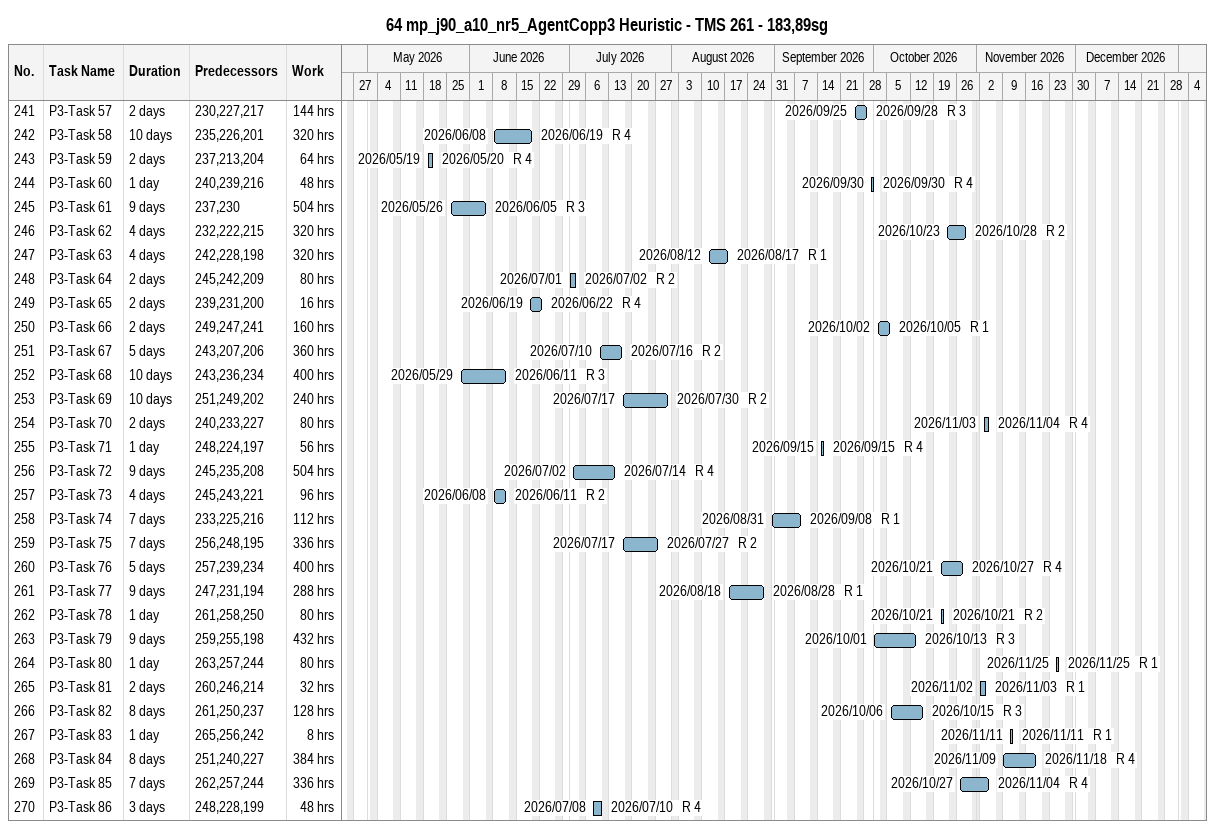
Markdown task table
64 mp_j90_a10_nr5_AgentCopp3 Heuristic - TMS 261 - 183,89sg

| ID | Task | Duration | Start | Finish | Predecessors | Resources | Work (h) |
|---|---|---|---|---|---|---|---|
| 241 | P3-Task 57 | 2d | 2026-09-25 | 2026-09-28 | 230, 227, 217 | R 3 | 144 |
| 242 | P3-Task 58 | 10d | 2026-06-08 | 2026-06-19 | 235, 226, 201 | R 4 | 320 |
| 243 | P3-Task 59 | 2d | 2026-05-19 | 2026-05-20 | 237, 213, 204 | R 4 | 64 |
| 244 | P3-Task 60 | 1d | 2026-09-30 | 2026-09-30 | 240, 239, 216 | R 4 | 48 |
| 245 | P3-Task 61 | 9d | 2026-05-26 | 2026-06-05 | 237, 230 | R 3 | 504 |
| 246 | P3-Task 62 | 4d | 2026-10-23 | 2026-10-28 | 232, 222, 215 | R 2 | 320 |
| 247 | P3-Task 63 | 4d | 2026-08-12 | 2026-08-17 | 242, 228, 198 | R 1 | 320 |
| 248 | P3-Task 64 | 2d | 2026-07-01 | 2026-07-02 | 245, 242, 209 | R 2 | 80 |
| 249 | P3-Task 65 | 2d | 2026-06-19 | 2026-06-22 | 239, 231, 200 | R 4 | 16 |
| 250 | P3-Task 66 | 2d | 2026-10-02 | 2026-10-05 | 249, 247, 241 | R 1 | 160 |
| 251 | P3-Task 67 | 5d | 2026-07-10 | 2026-07-16 | 243, 207, 206 | R 2 | 360 |
| 252 | P3-Task 68 | 10d | 2026-05-29 | 2026-06-11 | 243, 236, 234 | R 3 | 400 |
| 253 | P3-Task 69 | 10d | 2026-07-17 | 2026-07-30 | 251, 249, 202 | R 2 | 240 |
| 254 | P3-Task 70 | 2d | 2026-11-03 | 2026-11-04 | 240, 233, 227 | R 4 | 80 |
| 255 | P3-Task 71 | 1d | 2026-09-15 | 2026-09-15 | 248, 224, 197 | R 4 | 56 |
| 256 | P3-Task 72 | 9d | 2026-07-02 | 2026-07-14 | 245, 235, 208 | R 4 | 504 |
| 257 | P3-Task 73 | 4d | 2026-06-08 | 2026-06-11 | 245, 243, 221 | R 2 | 96 |
| 258 | P3-Task 74 | 7d | 2026-08-31 | 2026-09-08 | 233, 225, 216 | R 1 | 112 |
| 259 | P3-Task 75 | 7d | 2026-07-17 | 2026-07-27 | 256, 248, 195 | R 2 | 336 |
| 260 | P3-Task 76 | 5d | 2026-10-21 | 2026-10-27 | 257, 239, 234 | R 4 | 400 |
| 261 | P3-Task 77 | 9d | 2026-08-18 | 2026-08-28 | 247, 231, 194 | R 1 | 288 |
| 262 | P3-Task 78 | 1d | 2026-10-21 | 2026-10-21 | 261, 258, 250 | R 2 | 80 |
| 263 | P3-Task 79 | 9d | 2026-10-01 | 2026-10-13 | 259, 255, 198 | R 3 | 432 |
| 264 | P3-Task 80 | 1d | 2026-11-25 | 2026-11-25 | 263, 257, 244 | R 1 | 80 |
| 265 | P3-Task 81 | 2d | 2026-11-02 | 2026-11-03 | 260, 246, 214 | R 1 | 32 |
| 266 | P3-Task 82 | 8d | 2026-10-06 | 2026-10-15 | 261, 250, 237 | R 3 | 128 |
| 267 | P3-Task 83 | 1d | 2026-11-11 | 2026-11-11 | 265, 256, 242 | R 1 | 8 |
| 268 | P3-Task 84 | 8d | 2026-11-09 | 2026-11-18 | 251, 240, 227 | R 4 | 384 |
| 269 | P3-Task 85 | 7d | 2026-10-27 | 2026-11-04 | 262, 257, 244 | R 4 | 336 |
| 270 | P3-Task 86 | 3d | 2026-07-08 | 2026-07-10 | 248, 228, 199 | R 4 | 48 |
